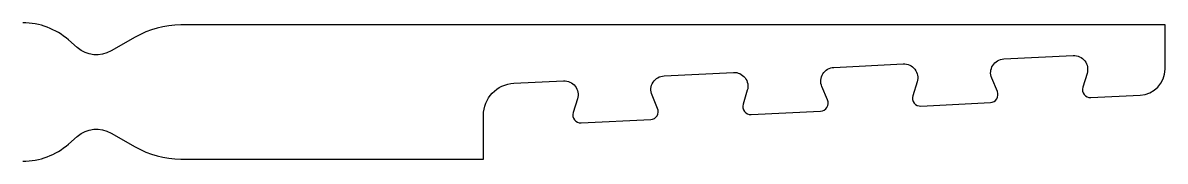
# Model space of a CAD drawing. Header units: millimetres. Extents: x -14 to 25.8, y -2.4 to 2.4.
import ezdxf

# ---------------------------------------------------------------- set-up
doc = ezdxf.new("R2010")
doc.units = ezdxf.units.MM
doc.header["$LTSCALE"] = 0.4

msp = doc.modelspace()

# ---------------------------------------------------------------- linework, layer by layer
at = {"color": 7, "linetype": 'Continuous', "lineweight": 25}
msp.add_lwpolyline([(-13.97, -2.414, 0.181773), (-12.38, -1.816), (-12.074, -1.548, -0.32111), (-10.897, -1.432), (-10.065, -1.912, 0.131652), (-8.478, -2.338), (2.057, -2.338), (2.057, -0.814, -0.399718), (3.119, 0.303), (4.844, 0.388, -0.520567), (5.33, -0.236), (5.18, -0.72, 0.520567), (5.461, -1.081), (7.878, -0.961, 0.520567), (8.121, -0.573), (7.925, -0.107, -0.520567), (8.345, 0.563), (10.755, 0.683, -0.520567), (11.241, 0.058), (11.091, -0.426, 0.520567), (11.372, -0.787), (13.789, -0.667, 0.520567), (14.032, -0.279), (13.836, 0.188, -0.520567), (14.256, 0.857), (16.666, 0.977, -0.520567), (17.151, 0.353), (17.002, -0.131, 0.520567), (17.283, -0.493), (19.7, -0.372, 0.520567), (19.943, 0.015), (19.746, 0.482, -0.520567), (20.167, 1.151), (22.577, 1.271, -0.520567), (23.062, 0.647), (22.913, 0.163, 0.520567), (23.194, -0.198), (24.912, -0.113, 0.399718), (25.781, 0.8), (25.781, 2.336), (-8.478, 2.336, 0.131652), (-10.065, 1.911), (-10.897, 1.431, -0.32111), (-12.074, 1.546), (-12.38, 1.814, 0.181773), (-13.97, 2.412)], format="xyb", dxfattribs=at)

doc.saveas('drawing.dxf')
